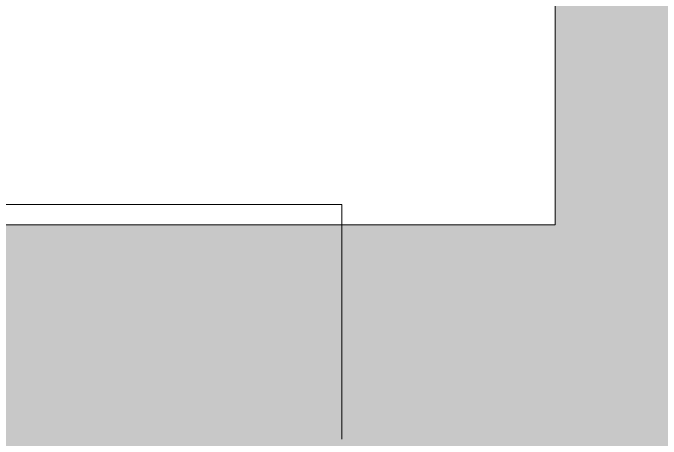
# Model space of a CAD drawing. Header units: metres. Extents: x -208 to 1512, y -277 to 123.
# Drawn here: x 17.07 to 18.779, y -14.15 to -13.027 of the extents above; entities that cross this region are included whole.
import ezdxf

# ---------------------------------------------------------------- set-up
doc = ezdxf.new("R2010")
doc.units = ezdxf.units.M
doc.header["$MEASUREMENT"] = 0
doc.linetypes.add('Wipeout_Contour', pattern=[1, 0, -1])
doc.layers.add('325 Dachfenster', color=7, linetype='Continuous')
doc.layers.add('330 Dachaufbau', color=7, linetype='Continuous')

# ---------------------------------------------------------------- blocks, each defined once
blk = doc.blocks.new('Dachfläche_23_4', base_point=(17.9369, -14.8439))
at = {"color": 254, "linetype": 'Wipeout_Contour', "lineweight": 0, "ltscale": 88.023455}
blk.add_wipeout([(17.9369, -13.5322), (16.21, -13.5322), (16.21, -14.1502), (17.9369, -14.1502)], dxfattribs=at).dxf.layer = '325 Dachfenster'
at = {"layer": '325 Dachfenster', "color": 7, "linetype": 'Continuous', "lineweight": 13, "true_color": 0xf4f4f4, "flags": 128}
for points in [[(16.21, -13.5322), (17.9369, -13.5322)], [(17.9369, -14.1502), (17.9369, -13.5322)]]:
    blk.add_lwpolyline(points, dxfattribs=at)
blk = doc.blocks.new('Dachfläche_28_4', base_point=(12.55, -13.585))
at = {"layer": '330 Dachaufbau', "linetype": 'Continuous', "lineweight": 0, "true_color": 0x000000}
blk.add_hatch(color=18, dxfattribs=at).paths.add_polyline_path([(18.95, -10.4946), (18.5078, -10.4946), (18.5078, -11.155), (18.4999, -11.155), (18.4999, -13.585), (12.55, -13.585), (12.55, -15.07), (13.745, -15.07), (13.745, -14.228), (15.495, -14.228), (15.495, -15.07), (16.21, -15.07), (16.21, -14.228), (17.96, -14.228), (17.96, -15.07), (18.9348, -15.07)])
at = {"layer": '330 Dachaufbau', "color": 7, "linetype": 'Continuous', "lineweight": 18, "flags": 128}
for points in [[(18.4999, -13.585), (18.4999, -11.155)], [(12.55, -13.585), (18.4999, -13.585)]]:
    blk.add_lwpolyline(points, dxfattribs=at)

msp = doc.modelspace()

# ---------------------------------------------------------------- block references
at = {"layer": '325 Dachfenster', "color": 7, "linetype": 'Continuous', "lineweight": 13, "true_color": 0xf4f4f4}
msp.add_blockref('Dachfläche_23_4', (17.9369, -14.8439), dxfattribs=at)

# ---------------------------------------------------------------- next in the draw order: block references
at = {"layer": '330 Dachaufbau', "color": 7, "linetype": 'Continuous', "lineweight": 18}
msp.add_blockref('Dachfläche_28_4', (12.55, -13.585), dxfattribs=at)

doc.saveas('drawing.dxf')
